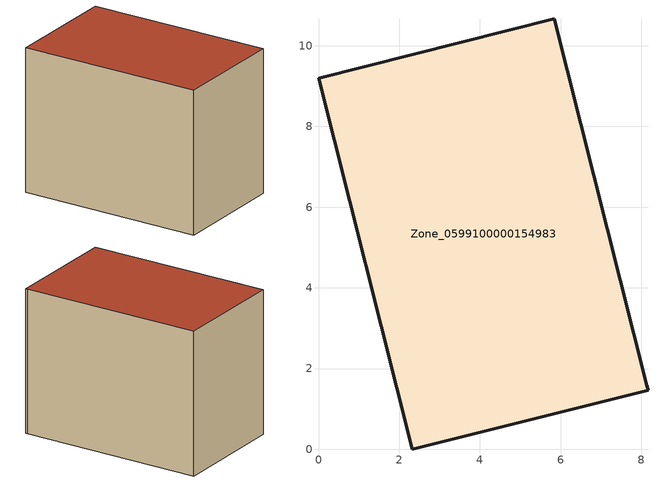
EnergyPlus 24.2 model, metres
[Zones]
Zone_0599100000154983
 floor ground (C_G): 5.84,10.67 8.14,1.59 8.16,1.47 2.33,0 0,9.2 z0
 wall outside (C_F): 8.14,1.59 5.84,10.67 0,9.2 2.33,0 8.16,1.47 8.14,1.59 z0:7.43
 roof outside (C_R): 2.33,0 8.16,1.47 8.14,1.59 5.84,10.67 0,9.2 z7.43
[BUILDING]
Pand.0599100000154983: North Axis=0; Terrain=City; Loads Convergence Tolerance Value=0.04; Temperature Convergence Tolerance Value=0.4; Solar Distribution=FullExterior; Maximum Number of Warmup Days=25; Minimum Number of Warmup Days=1
[Site:Location]
Rotterdam.The.Hague.AP_ZH_NLD Design_Conditions: Latitude=51.96; Longitude=4.45; Time Zone=1; Elevation=-4.5
[SITE:GROUNDTEMPERATURE:BUILDINGSURFACE]
18, 18, 18, 18, 18, 18, 18, 18, 18, 18, 18, 18
[MATERIAL] Thermal Absorptance=0.9; Solar Absorptance=0.7; Visible Absorptance=0.7
Name | Roughness | Thickness | Conductivity | Density | Specific Heat
G.TI.1965-1974 | MediumSmooth | 0.15 | 0.882353 | 540 | 1210
F.TI.1965-1974 | Rough | 0.3 | 0.697674 | 1920 | 840
R.TI.1965-1974 | MediumRough | 0.2 | 0.232558 | 1500 | 1000
[CONSTRUCTION]
C_G: G.TI.1965-1974
C_F: F.TI.1965-1974
C_R: R.TI.1965-1974
[ZONE]
Zone_0599100000154983: Type=1; Multiplier=1; Ceiling Height=Autocalculate; Volume=Autocalculate; Floor Area=autocalculate; Part of Total Floor Area=Yes
[ZONEINFILTRATION:DESIGNFLOWRATE]
Infil_Zone_0599100000154983: Zone or ZoneList or Space or SpaceList=Zone_0599100000154983; Schedule=AlwaysOn; Design Flow Rate Calculation Method=Flow/Area; Flow Rate per Floor Area=0.003; Constant Term Coefficient=1; Temperature Term Coefficient=0; Velocity Term Coefficient=0; Velocity Squared Term Coefficient=0
[HVACTEMPLATE:ZONE:IDEALLOADSAIRSYSTEM]
Zone_0599100000154983: Maximum Heating Supply Air Temperature=50; Minimum Cooling Supply Air Temperature=13; Maximum Heating Supply Air Humidity Ratio=0.0156; Minimum Cooling Supply Air Humidity Ratio=0.0077; Heating Limit=NoLimit; Cooling Limit=NoLimit; Dehumidification Control Type=ConstantSensibleHeatRatio; Cooling Sensible Heat Ratio=0.7; Dehumidification Setpoint=60; Humidification Control Type=None; Humidification Setpoint=30; Outdoor Air Method=None; Outdoor Air Flow Rate per Person=0.00944; Outdoor Air Flow Rate per Zone Floor Area=0; Outdoor Air Flow Rate per Zone=0; Demand Controlled Ventilation Type=None; Outdoor Air Economizer Type=NoEconomizer; Heat Recovery Type=None; Sensible Heat Recovery Effectiveness=0.7; Latent Heat Recovery Effectiveness=0.65
[ZONECONTROL:THERMOSTAT]
ThermostatControl_Zone_0599100000154983: Zone or ZoneList=Zone_0599100000154983; Control Type Schedule=DualSetpointControlType; Control 1=Thermostat_Zone_0599100000154983; Temperature Difference Between Cutout And Setpoint=0
[THERMOSTATSETPOINT:DUALSETPOINT]
Thermostat_Zone_0599100000154983: Heating Setpoint Temperature Schedule=HeatingSetpoint_Zone_0599100000154983; Cooling Setpoint Temperature Schedule=CoolingSetpoint_Zone_0599100000154983
[SCHEDULE:COMPACT]
HeatingSetpoint_Zone_0599100000154983: Through: 12/31, For: AllDays, Until: 24:00, 21
CoolingSetpoint_Zone_0599100000154983: Through: 12/31, For: AllDays, Until: 24:00, 24
DualSetpointControlType: Through: 12/31, For: AllDays, Until: 24:00, 4
AlwaysOn: Through: 12/31, For: AllDays, Until: 24:00, 1
